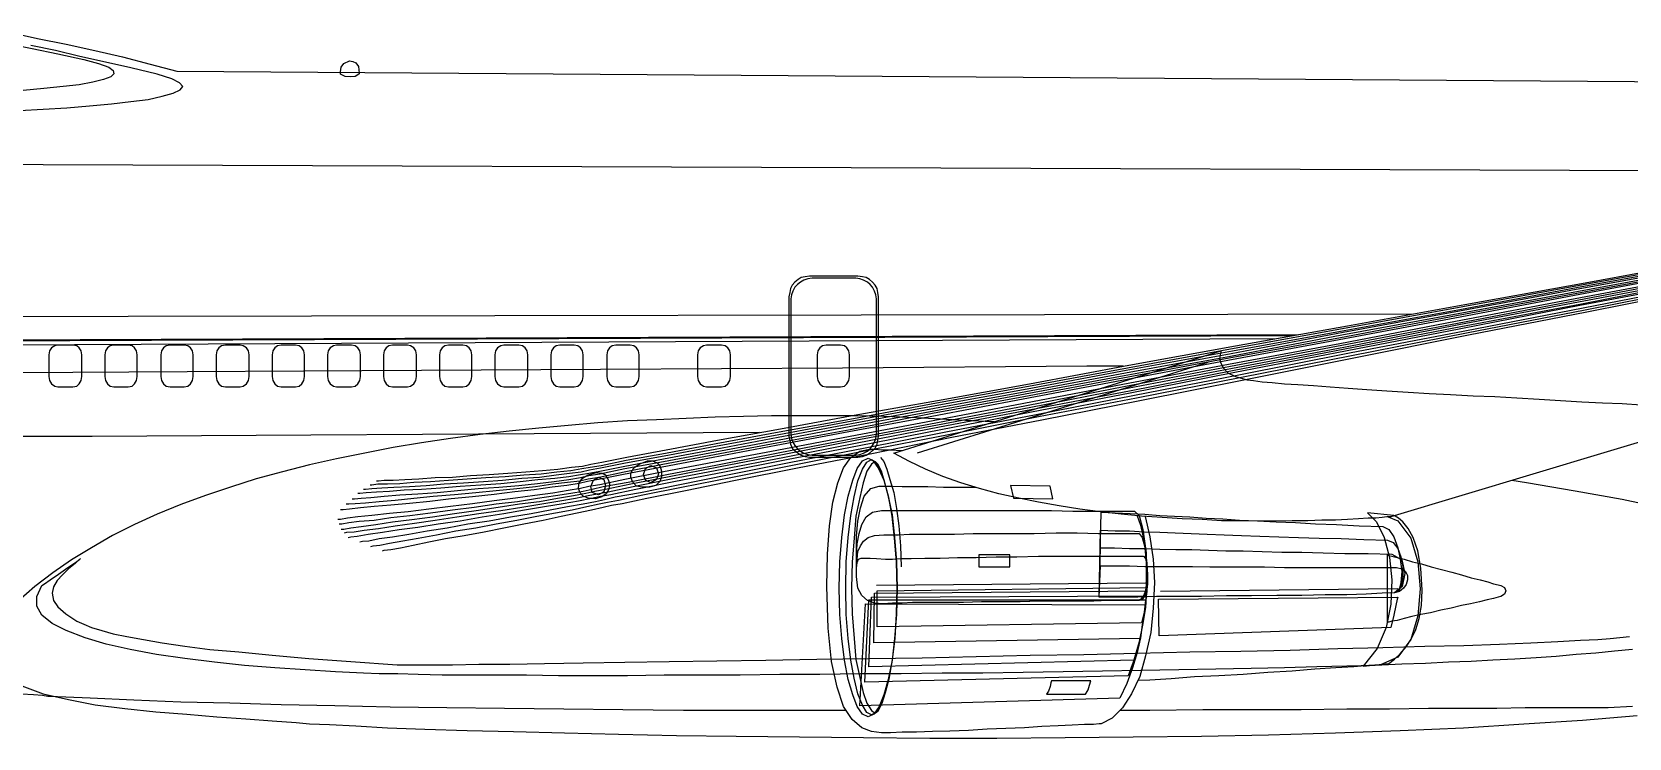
# Model space of a CAD drawing. Extents: x 526 to 2267, y -112 to 246.
# Drawn here: x 932.7 to 1058.8, y -112.2 to -56.4 of the extents above; entities that cross this region are included whole.
import ezdxf

# ---------------------------------------------------------------- set-up
doc = ezdxf.new("R2010")
doc.units = 0
doc.header["$MEASUREMENT"] = 0
doc.layers.get('0').update_dxf_attribs({"linetype": 'CONTINUOUS'})

msp = doc.modelspace()

# ---------------------------------------------------------------- linework, layer by layer
at = {"linetype": 'Continuous'}
for points in [[(930.75, -56.43), (933.09, -56.94), (935.37, -57.4), (937.61, -57.9), (939.8, -58.41), (941.98, -58.97), (944.11, -59.53), (1144.64, -60.94)], [(930.75, -56.43), (933.09, -56.94), (935.37, -57.4), (937.61, -57.9), (939.8, -58.41), (941.98, -58.97), (944.11, -59.53), (1144.64, -60.94)], [(930.75, -56.43), (933.09, -56.94), (935.37, -57.4), (937.61, -57.9), (939.8, -58.41), (941.98, -58.97), (944.11, -59.53), (1144.64, -60.94)], [(930.7, -57.35), (932.68, -57.75), (934.71, -58.16), (936.75, -58.61), (937.91, -58.92), (938.73, -59.22), (939.08, -59.48), (939.13, -59.73), (938.88, -59.99), (938.32, -60.19), (937.46, -60.39), (936.39, -60.6), (935.12, -60.75), (933.6, -60.9), (931.97, -61.05)], [(942.54, -59.78), (940.46, -59.27), (938.47, -58.82), (936.44, -58.36), (934.51, -57.9), (932.58, -57.5)], [(957.02, -59.73), (957.02, -59.58), (957.07, -59.22), (957.28, -58.92), (957.73, -58.72), (957.99, -58.77), (958.24, -58.87), (958.45, -59.17), (958.5, -59.68), (958.5, -59.73), (958.4, -59.83), (958.19, -59.94), (957.84, -59.99), (957.38, -59.94), (957.12, -59.83), (957.02, -59.78), (957.02, -59.73)], [(931.66, -62.63), (933.54, -62.53), (935.42, -62.43), (937.2, -62.27), (938.93, -62.12), (940.46, -61.92), (941.83, -61.76), (942.95, -61.51), (943.81, -61.26), (944.37, -61), (944.57, -60.75), (944.32, -60.44), (943.71, -60.14), (942.54, -59.78)], [(1110.8, -67.6), (827.13, -66.54)], [(1064.2, -75.44), (1054.49, -77.26), (1045.04, -79.04), (1035.9, -80.77), (1027.1, -82.4), (1018.72, -83.97), (1010.94, -85.45), (1003.73, -86.82), (997.17, -88.04), (991.43, -89.11), (986.45, -90.07), (982.43, -90.83), (979.38, -91.39), (977.4, -91.8), (976.54, -91.95), (975.88, -92.1), (974.91, -92.26), (973.74, -92.41), (972.32, -92.61), (970.8, -92.76), (969.17, -92.97), (967.44, -93.17), (965.76, -93.32), (964.09, -93.53), (962.46, -93.68), (960.99, -93.83), (959.67, -93.93), (958.6, -94.04), (957.73, -94.14), (957.23, -94.19), (957.02, -94.19)], [(957.48, -93.73), (957.68, -93.73), (958.19, -93.68), (959.01, -93.63), (960.07, -93.53), (961.34, -93.43), (962.82, -93.27), (964.34, -93.12), (966.02, -92.97), (967.7, -92.82), (969.32, -92.66), (970.95, -92.51), (972.42, -92.36), (973.79, -92.15), (974.96, -92), (975.93, -91.9), (976.59, -91.75), (977.45, -91.6), (979.43, -91.19), (982.48, -90.58), (986.55, -89.82), (991.48, -88.9), (997.27, -87.84), (1003.78, -86.56), (1010.99, -85.24), (1018.82, -83.77), (1027.21, -82.19), (1036, -80.57), (1045.15, -78.84), (1054.65, -77.06), (1064.35, -75.28)], [(957.94, -93.32), (958.14, -93.32), (958.65, -93.27), (959.41, -93.22), (960.48, -93.12), (961.7, -93.02), (963.12, -92.92), (964.65, -92.82), (966.27, -92.66), (967.9, -92.51), (969.52, -92.41), (971.1, -92.26), (972.57, -92.1), (973.9, -91.95), (975.06, -91.8), (975.98, -91.65), (976.64, -91.49), (977.5, -91.34), (979.49, -90.94), (982.53, -90.38), (986.6, -89.61), (991.53, -88.7), (997.32, -87.58), (1003.88, -86.36), (1011.1, -85.04), (1018.92, -83.57), (1027.31, -82.04), (1036.1, -80.36), (1045.3, -78.69), (1054.8, -76.91), (1064.51, -75.13)], [(958.4, -92.87), (958.55, -92.87), (959.06, -92.82), (959.87, -92.76), (960.89, -92.71), (962.05, -92.61), (963.43, -92.56), (964.95, -92.46), (966.48, -92.31), (968.1, -92.21), (969.68, -92.1), (971.2, -91.95), (972.62, -91.8), (973.95, -91.7), (975.06, -91.55), (975.98, -91.39), (976.64, -91.29), (977.5, -91.14), (979.49, -90.73), (982.53, -90.17), (986.6, -89.41), (991.58, -88.45), (997.37, -87.38), (1003.93, -86.16), (1011.15, -84.84), (1019.02, -83.36), (1027.36, -81.84), (1036.2, -80.16), (1045.4, -78.48), (1054.9, -76.71), (1064.61, -74.93)], [(958.85, -92.56), (959.01, -92.56), (959.51, -92.51), (960.28, -92.46), (961.24, -92.41), (962.46, -92.36), (963.78, -92.26), (965.21, -92.15), (966.73, -92.05), (968.31, -91.95), (969.83, -91.85), (971.35, -91.7), (972.73, -91.6), (974.05, -91.44), (975.12, -91.29), (976.03, -91.19), (976.69, -91.04), (977.55, -90.88), (979.54, -90.48), (982.59, -89.92), (986.65, -89.16), (991.63, -88.24), (997.43, -87.17), (1003.98, -85.95), (1011.25, -84.63), (1019.07, -83.16), (1027.46, -81.64), (1036.3, -80.01), (1045.55, -78.33), (1055.05, -76.55), (1064.76, -74.77)], [(959.36, -92.21), (959.51, -92.21), (959.97, -92.15), (960.73, -92.15), (961.7, -92.1), (962.82, -92), (964.14, -91.95), (965.56, -91.85), (967.03, -91.75), (968.51, -91.65), (970.03, -91.55), (971.51, -91.44), (972.88, -91.34), (974.1, -91.19), (975.22, -91.09), (976.08, -90.94), (976.74, -90.83), (977.61, -90.68), (979.59, -90.27), (982.69, -89.72), (986.7, -88.95), (991.68, -88.04), (997.53, -86.97), (1004.08, -85.75), (1011.35, -84.43), (1019.18, -82.96), (1027.61, -81.43), (1036.45, -79.81), (1045.65, -78.13), (1055.15, -76.4), (1064.91, -74.62)], [(959.87, -91.9), (960.02, -91.9), (960.48, -91.85), (961.19, -91.85), (962.11, -91.8), (963.22, -91.75), (964.49, -91.65), (965.87, -91.6), (967.29, -91.49), (968.76, -91.39), (970.24, -91.29), (971.66, -91.19), (972.98, -91.09), (974.2, -90.99), (975.27, -90.83), (976.13, -90.73), (976.79, -90.58), (977.66, -90.43), (979.64, -90.02), (982.74, -89.46), (986.8, -88.7), (991.78, -87.78), (997.58, -86.72), (1004.18, -85.55), (1011.45, -84.23), (1019.28, -82.75), (1027.71, -81.23), (1036.56, -79.65), (1045.81, -77.98), (1055.31, -76.25), (1065.06, -74.47)], [(1064.25, -75.69), (1054.54, -77.52), (1045.09, -79.3), (1035.95, -81.08), (1027.15, -82.7), (1018.82, -84.28), (1010.99, -85.8), (1003.83, -87.17), (997.27, -88.39), (991.48, -89.51), (986.55, -90.43), (982.53, -91.19), (979.49, -91.8), (977.5, -92.21), (976.64, -92.36), (975.98, -92.51), (975.01, -92.66), (973.79, -92.87), (972.37, -93.07), (970.85, -93.27), (969.17, -93.48), (967.44, -93.73), (965.71, -93.93), (963.99, -94.14), (962.36, -94.34), (960.89, -94.49), (959.51, -94.65), (958.4, -94.75), (957.58, -94.85), (957.02, -94.95), (956.82, -94.95)], [(956.92, -95.31), (957.12, -95.31), (957.68, -95.2), (958.5, -95.1), (959.67, -95), (960.99, -94.8), (962.51, -94.65), (964.14, -94.44), (965.87, -94.19), (967.59, -93.98), (969.32, -93.73), (971, -93.53), (972.57, -93.27), (974, -93.07), (975.22, -92.87), (976.18, -92.71), (976.89, -92.56), (977.76, -92.36), (979.74, -92), (982.79, -91.39), (986.8, -90.63), (991.73, -89.66), (997.48, -88.55), (1004.03, -87.33), (1011.2, -85.95), (1019.02, -84.43), (1027.31, -82.85), (1036.1, -81.18), (1045.25, -79.45), (1054.7, -77.62), (1064.35, -75.79)], [(957.07, -95.71), (957.28, -95.71), (957.84, -95.61), (958.65, -95.51), (959.82, -95.36), (961.14, -95.15), (962.66, -94.95), (964.29, -94.75), (966.02, -94.49), (967.75, -94.24), (969.47, -93.98), (971.15, -93.73), (972.73, -93.53), (974.15, -93.27), (975.42, -93.07), (976.39, -92.87), (977.1, -92.71), (977.96, -92.56), (979.94, -92.15), (982.99, -91.55), (987.01, -90.78), (991.94, -89.82), (997.68, -88.7), (1004.18, -87.48), (1011.4, -86.11), (1019.18, -84.58), (1027.46, -83.01), (1036.25, -81.33), (1045.35, -79.55), (1054.8, -77.77), (1064.45, -75.94)], [(957.33, -96.02), (957.53, -95.97), (958.09, -95.92), (958.9, -95.81), (960.02, -95.66), (961.34, -95.46), (962.87, -95.25), (964.49, -95), (966.22, -94.75), (967.95, -94.49), (969.68, -94.24), (971.35, -93.98), (972.93, -93.73), (974.35, -93.48), (975.57, -93.27), (976.59, -93.07), (977.3, -92.92), (978.16, -92.76), (980.15, -92.36), (983.14, -91.75), (987.16, -90.99), (992.09, -90.02), (997.83, -88.9), (1004.34, -87.63), (1011.55, -86.26), (1019.33, -84.79), (1027.61, -83.16), (1036.35, -81.48), (1045.5, -79.7), (1054.9, -77.93), (1064.51, -76.05)], [(957.63, -96.37), (957.84, -96.32), (958.34, -96.27), (959.21, -96.12), (960.33, -95.97), (961.65, -95.76), (963.12, -95.56), (964.75, -95.31), (966.48, -95.05), (968.2, -94.75), (969.93, -94.49), (971.56, -94.19), (973.13, -93.93), (974.61, -93.68), (975.83, -93.48), (976.84, -93.27), (977.55, -93.12), (978.37, -92.97), (980.35, -92.56), (983.35, -91.95), (987.36, -91.19), (992.24, -90.22), (997.98, -89.11), (1004.44, -87.84), (1011.6, -86.46), (1019.38, -84.94), (1027.66, -83.31), (1036.4, -81.64), (1045.5, -79.86), (1054.9, -78.03), (1064.56, -76.2)], [(958.55, -96.73), (958.75, -96.68), (959.26, -96.63), (960.07, -96.47), (961.14, -96.32), (962.41, -96.12), (963.88, -95.86), (965.46, -95.61), (967.09, -95.31), (968.76, -95.05), (970.44, -94.75), (972.07, -94.49), (973.59, -94.19), (974.96, -93.93), (976.18, -93.73), (977.15, -93.53), (977.86, -93.37), (978.72, -93.17), (980.71, -92.82), (983.7, -92.21), (987.72, -91.39), (992.6, -90.43), (998.34, -89.31), (1004.84, -88.04), (1011.96, -86.67), (1019.74, -85.14), (1027.97, -83.52), (1036.71, -81.79), (1045.81, -80.06), (1055.15, -78.23), (1064.76, -76.35)], [(959.41, -97.08), (959.61, -97.03), (960.12, -96.98), (960.89, -96.83), (961.95, -96.63), (963.17, -96.42), (964.6, -96.17), (966.12, -95.86), (967.7, -95.61), (969.32, -95.31), (970.95, -95), (972.52, -94.7), (974, -94.44), (975.32, -94.19), (976.49, -93.93), (977.45, -93.73), (978.11, -93.58), (978.98, -93.43), (980.91, -93.02), (983.96, -92.41), (987.97, -91.6), (992.85, -90.63), (998.54, -89.51), (1005.05, -88.24), (1012.16, -86.82), (1019.89, -85.35), (1028.17, -83.72), (1036.86, -81.99), (1045.96, -80.21), (1055.31, -78.38), (1064.91, -76.5)], [(960.33, -97.44), (960.48, -97.39), (960.99, -97.34), (961.75, -97.19), (962.77, -96.98), (963.99, -96.73), (965.31, -96.47), (966.78, -96.22), (968.36, -95.92), (969.93, -95.61), (971.51, -95.31), (973.03, -95), (974.45, -94.7), (975.72, -94.44), (976.84, -94.19), (977.76, -93.98), (978.42, -93.83), (979.28, -93.68), (981.21, -93.27), (984.26, -92.66), (988.23, -91.85), (993.11, -90.88), (998.85, -89.77), (1005.3, -88.45), (1012.42, -87.07), (1020.14, -85.55), (1028.37, -83.92), (1037.06, -82.19), (1046.11, -80.36), (1055.46, -78.54), (1065.01, -76.65)], [(999.51, -83.36), (999.51, -77.37), (999.46, -77.01), (999.41, -76.71), (999.25, -76.45), (999.05, -76.2), (998.8, -75.99), (998.54, -75.84), (998.24, -75.79), (997.88, -75.74), (994.07, -75.74), (993.72, -75.79), (993.41, -75.84), (993.16, -75.99), (992.9, -76.2), (992.7, -76.45), (992.55, -76.71), (992.5, -77.01), (992.44, -77.37), (992.44, -83.36)], [(999.36, -83.36), (999.36, -77.52), (999.31, -77.21), (999.2, -76.91), (999.05, -76.6), (998.85, -76.4), (998.64, -76.2), (998.34, -76.05), (998.03, -75.94), (997.73, -75.89), (994.27, -75.89), (993.92, -75.94), (993.61, -76.05), (993.36, -76.2), (993.11, -76.4), (992.9, -76.6), (992.75, -76.91), (992.65, -77.21), (992.6, -77.52), (992.6, -83.46)], [(809.95, -78.03), (809.49, -78.59), (809.19, -79.2), (809.09, -79.81), (809.29, -80.42), (809.9, -80.92), (810.92, -81.38), (812.49, -81.64), (814.68, -81.74), (1030.95, -80.65)], [(809.04, -78.89), (808.63, -79.4), (808.43, -79.86), (808.48, -80.26), (808.83, -80.57), (809.54, -80.87), (810.71, -81.08), (812.34, -81.18), (814.57, -81.23), (1032.66, -80.35)], [(1041.57, -78.74), (809.95, -79.15)], [(897, -80.97), (1032.21, -80.43)], [(935.88, -84.48), (936.19, -84.43), (936.39, -84.23), (936.54, -83.97), (936.59, -83.67), (936.59, -81.94), (936.54, -81.64), (936.39, -81.38), (936.19, -81.23), (935.88, -81.18), (934.71, -81.18), (934.46, -81.23), (934.2, -81.38), (934.05, -81.64), (934, -81.94), (934, -83.67), (934.05, -83.97), (934.2, -84.23), (934.46, -84.43), (934.71, -84.48), (935.88, -84.48)], [(940.25, -84.48), (940.56, -84.43), (940.76, -84.23), (940.91, -83.97), (940.96, -83.67), (940.96, -81.94), (940.91, -81.64), (940.76, -81.38), (940.56, -81.23), (940.25, -81.18), (939.13, -81.18), (938.83, -81.23), (938.63, -81.38), (938.47, -81.64), (938.42, -81.94), (938.42, -83.67), (938.47, -83.97), (938.63, -84.23), (938.83, -84.43), (939.13, -84.48), (940.25, -84.48)], [(944.67, -84.48), (944.98, -84.43), (945.18, -84.23), (945.33, -83.97), (945.39, -83.67), (945.39, -81.94), (945.33, -81.64), (945.18, -81.38), (944.98, -81.23), (944.67, -81.18), (943.56, -81.18), (943.25, -81.23), (943.05, -81.38), (942.9, -81.64), (942.84, -81.94), (942.84, -83.67), (942.9, -83.97), (943.05, -84.23), (943.25, -84.43), (943.56, -84.48), (944.67, -84.48)], [(949.1, -84.48), (949.35, -84.43), (949.6, -84.23), (949.76, -83.97), (949.81, -83.67), (949.81, -81.94), (949.76, -81.64), (949.6, -81.38), (949.35, -81.23), (949.1, -81.18), (947.93, -81.18), (947.62, -81.23), (947.42, -81.38), (947.27, -81.64), (947.21, -81.94), (947.21, -83.67), (947.27, -83.97), (947.42, -84.23), (947.62, -84.43), (947.93, -84.48), (949.1, -84.48)], [(953.47, -84.48), (953.77, -84.43), (953.97, -84.23), (954.13, -83.97), (954.18, -83.67), (954.18, -81.94), (954.13, -81.64), (953.97, -81.38), (953.77, -81.23), (953.47, -81.18), (952.35, -81.18), (952.04, -81.23), (951.84, -81.38), (951.69, -81.64), (951.64, -81.94), (951.64, -83.67), (951.69, -83.97), (951.84, -84.23), (952.04, -84.43), (952.35, -84.48), (953.47, -84.48)], [(957.89, -84.48), (958.19, -84.43), (958.4, -84.23), (958.55, -83.97), (958.6, -83.67), (958.6, -81.94), (958.55, -81.64), (958.4, -81.38), (958.19, -81.23), (957.89, -81.18), (956.72, -81.18), (956.46, -81.23), (956.21, -81.38), (956.06, -81.64), (956.01, -81.94), (956.01, -83.67), (956.06, -83.97), (956.21, -84.23), (956.46, -84.43), (956.72, -84.48), (957.89, -84.48)], [(962.31, -84.48), (962.56, -84.43), (962.82, -84.23), (962.97, -83.97), (963.02, -83.67), (963.02, -81.94), (962.97, -81.64), (962.82, -81.38), (962.56, -81.23), (962.31, -81.18), (961.14, -81.18), (960.83, -81.23), (960.63, -81.38), (960.48, -81.64), (960.43, -81.94), (960.43, -83.67), (960.48, -83.97), (960.63, -84.23), (960.83, -84.43), (961.14, -84.48), (962.31, -84.48)], [(966.68, -84.48), (966.98, -84.43), (967.19, -84.23), (967.34, -83.97), (967.39, -83.67), (967.39, -81.94), (967.34, -81.64), (967.19, -81.38), (966.98, -81.23), (966.68, -81.18), (965.56, -81.18), (965.26, -81.23), (965.05, -81.38), (964.9, -81.64), (964.85, -81.94), (964.85, -83.67), (964.9, -83.97), (965.05, -84.23), (965.26, -84.43), (965.56, -84.48), (966.68, -84.48)], [(971.1, -84.48), (971.41, -84.43), (971.61, -84.23), (971.76, -83.97), (971.81, -83.67), (971.81, -81.94), (971.76, -81.64), (971.61, -81.38), (971.41, -81.23), (971.1, -81.18), (969.93, -81.18), (969.68, -81.23), (969.42, -81.38), (969.27, -81.64), (969.22, -81.94), (969.22, -83.67), (969.27, -83.97), (969.42, -84.23), (969.68, -84.43), (969.93, -84.48), (971.1, -84.48)], [(975.47, -84.48), (975.78, -84.43), (975.98, -84.23), (976.13, -83.97), (976.18, -83.67), (976.18, -81.94), (976.13, -81.64), (975.98, -81.38), (975.78, -81.23), (975.47, -81.18), (974.35, -81.18), (974.05, -81.23), (973.84, -81.38), (973.69, -81.64), (973.64, -81.94), (973.64, -83.67), (973.69, -83.97), (973.84, -84.23), (974.05, -84.43), (974.35, -84.48), (975.47, -84.48)], [(979.89, -84.48), (980.2, -84.43), (980.4, -84.23), (980.55, -83.97), (980.6, -83.67), (980.6, -81.94), (980.55, -81.64), (980.4, -81.38), (980.2, -81.23), (979.89, -81.18), (978.77, -81.18), (978.47, -81.23), (978.27, -81.38), (978.11, -81.64), (978.06, -81.94), (978.06, -83.67), (978.11, -83.97), (978.27, -84.23), (978.47, -84.43), (978.77, -84.48), (979.89, -84.48)], [(987.11, -84.48), (987.41, -84.43), (987.62, -84.23), (987.77, -83.97), (987.82, -83.67), (987.82, -81.94), (987.77, -81.64), (987.62, -81.38), (987.41, -81.23), (987.11, -81.18), (985.94, -81.18), (985.69, -81.23), (985.43, -81.38), (985.28, -81.64), (985.23, -81.94), (985.23, -83.67), (985.28, -83.97), (985.43, -84.23), (985.69, -84.43), (985.94, -84.48), (987.11, -84.48)], [(996.51, -84.48), (996.82, -84.43), (997.02, -84.23), (997.17, -83.97), (997.22, -83.67), (997.22, -81.94), (997.17, -81.64), (997.02, -81.38), (996.82, -81.23), (996.51, -81.18), (995.39, -81.18), (995.09, -81.23), (994.88, -81.38), (994.73, -81.64), (994.68, -81.94), (994.68, -83.67), (994.73, -83.97), (994.88, -84.23), (995.09, -84.43), (995.39, -84.48), (996.51, -84.48)], [(1000.73, -89.72), (1026.54, -81.64), (1026.54, -81.74), (1026.49, -81.94), (1026.44, -82.25), (1026.54, -82.6), (1026.75, -83.01), (1027.1, -83.36), (1027.71, -83.67), (1028.63, -83.92), (1029.14, -83.97), (1029.8, -84.07), (1030.61, -84.13), (1031.58, -84.23), (1032.64, -84.28), (1033.86, -84.38), (1035.18, -84.48), (1036.61, -84.58), (1038.08, -84.68), (1039.66, -84.79), (1041.33, -84.89), (1043.01, -84.99), (1044.69, -85.09), (1046.47, -85.19), (1048.19, -85.24), (1049.92, -85.35), (1051.7, -85.45), (1053.38, -85.55), (1055.05, -85.65), (1056.68, -85.75), (1058.25, -85.8), (1059.73, -85.9)], [(1018.83, -82.84), (1015.97, -82.85), (996.66, -83.01), (977.55, -83.11), (958.7, -83.21), (940.3, -83.31), (922.57, -83.41)], [(1025.53, -82.55), (1002.56, -89.72)], [(992.44, -83.36), (992.44, -88.39), (992.5, -88.7), (992.55, -89), (992.7, -89.31), (992.9, -89.51), (993.16, -89.72), (993.41, -89.87), (993.72, -89.97), (994.07, -90.02), (997.88, -90.02), (998.24, -89.97), (998.54, -89.87), (998.8, -89.72), (999.05, -89.51), (999.25, -89.31), (999.41, -89), (999.46, -88.7), (999.51, -88.39), (999.51, -83.36)], [(992.6, -83.46), (992.6, -88.19), (992.65, -88.55), (992.75, -88.85), (992.9, -89.11), (993.11, -89.36), (993.36, -89.56), (993.61, -89.72), (993.92, -89.82), (994.27, -89.87), (997.73, -89.87), (998.03, -89.82), (998.34, -89.72), (998.64, -89.56), (998.85, -89.36), (999.05, -89.11), (999.2, -88.85), (999.31, -88.55), (999.36, -88.19), (999.36, -83.36)], [(997.63, -86.77), (995.49, -86.77), (993.31, -86.77), (991.07, -86.77), (988.84, -86.82), (986.6, -86.87), (984.31, -86.97), (981.98, -87.07), (979.69, -87.17), (977.35, -87.33), (975.01, -87.53), (972.68, -87.73), (970.34, -87.99), (968.05, -88.24), (965.71, -88.55), (963.43, -88.9), (961.19, -89.26), (958.95, -89.72), (956.72, -90.17), (954.58, -90.63), (952.45, -91.19), (950.37, -91.75), (948.33, -92.41), (946.35, -93.07), (944.42, -93.78), (942.54, -94.54), (940.76, -95.36), (939.03, -96.22), (937.36, -97.19), (935.78, -98.15), (934.31, -99.17), (932.88, -100.24), (931.56, -101.4)], [(1008.64, -87.24), (1008.45, -87.23), (1005.35, -87.07), (1002.51, -86.92), (999.92, -86.82), (997.63, -86.77)], [(1068.01, -86.31), (1039.96, -94.75), (1039.86, -94.75), (1039.66, -94.75), (1039.3, -94.8), (1038.79, -94.85), (1038.18, -94.85), (1037.42, -94.9), (1036.56, -94.95), (1035.59, -95), (1034.52, -95), (1033.41, -95.05), (1032.19, -95.05), (1030.86, -95.1), (1029.49, -95.1), (1028.07, -95.05), (1026.6, -95.05), (1025.07, -94.95), (1023.5, -94.9), (1021.92, -94.8), (1020.29, -94.7), (1018.67, -94.54), (1017.04, -94.34), (1015.42, -94.14), (1013.79, -93.88), (1012.16, -93.58), (1010.59, -93.27), (1009.01, -92.92), (1007.49, -92.51), (1006.01, -92.05), (1004.59, -91.55), (1003.22, -90.99), (1001.95, -90.38), (1000.73, -89.72)], [(990.12, -88.09), (972.32, -88.19), (954.69, -88.29), (937.41, -88.39), (920.74, -88.39)], [(1020.56, -94.71), (1020.95, -96.32), (1021.21, -98.1), (1021.31, -99.93), (1021.21, -101.96), (1021.01, -103.89), (1020.6, -105.72), (1020.14, -107.35), (1019.48, -108.72), (1018.77, -109.84), (1017.96, -110.65), (1017.09, -111.11), (1016.94, -111.11), (1016.48, -111.16), (1015.77, -111.16), (1014.81, -111.21), (1013.69, -111.26), (1012.42, -111.31), (1011.04, -111.42), (1009.57, -111.47), (1008.1, -111.52), (1006.62, -111.62), (1005.15, -111.67), (1003.78, -111.72), (1002.51, -111.77), (1001.39, -111.77), (1000.47, -111.82), (999.76, -111.82), (998.95, -111.72), (998.19, -111.42), (997.43, -110.76), (996.76, -109.74), (996.26, -108.21), (995.8, -106.18), (995.54, -103.54), (995.44, -100.24), (995.49, -97.69), (995.65, -95.46), (995.9, -93.58), (996.31, -92.05), (996.76, -90.88), (997.32, -90.07), (998.03, -89.56), (998.8, -89.41)], [(998.8, -89.41), (998.9, -89.41), (999.25, -89.41), (999.76, -89.46), (1000.47, -89.46), (1001.34, -89.51), (1001.37, -89.51)], [(981.26, -90.33), (981.67, -90.33), (982.03, -90.48), (982.28, -90.78), (982.38, -91.14), (982.38, -91.55), (982.23, -91.95), (981.92, -92.26), (981.42, -92.41), (980.86, -92.41), (980.4, -92.31), (980.1, -92), (979.94, -91.65), (979.94, -91.29), (980.2, -90.88), (980.6, -90.58), (981.26, -90.33)], [(981.52, -90.68), (981.98, -90.88), (982.13, -91.34), (981.98, -91.8), (981.52, -92.05), (981.11, -91.85), (980.96, -91.39), (981.11, -90.94), (981.52, -90.68)], [(996.41, -100.39), (996.46, -98.3), (996.61, -96.37), (996.82, -94.59), (997.12, -93.12), (997.48, -91.85), (997.83, -90.94), (998.24, -90.33), (998.7, -90.12), (999.1, -90.33), (999.51, -90.94), (999.92, -91.85), (1000.27, -93.12), (1000.58, -94.59), (1000.78, -96.37), (1000.93, -98.3), (1000.98, -100.39), (1000.93, -102.47), (1000.78, -104.35), (1000.58, -106.08), (1000.27, -107.6), (999.92, -108.82), (999.56, -109.74), (999.15, -110.35), (998.7, -110.55), (998.24, -110.35), (997.83, -109.74), (997.48, -108.82), (997.12, -107.6), (996.82, -106.08), (996.61, -104.35), (996.46, -102.47), (996.41, -100.39)], [(996.92, -100.39), (996.97, -98.3), (997.12, -96.37), (997.32, -94.65), (997.58, -93.17), (997.88, -91.9), (998.24, -90.99), (998.59, -90.43), (998.95, -90.22), (999.31, -90.43), (999.61, -90.99), (999.97, -91.9), (1000.27, -93.17), (1000.58, -94.65), (1000.78, -96.37), (1000.93, -98.3), (1000.98, -100.39), (1000.93, -102.47), (1000.78, -104.35), (1000.58, -106.08), (1000.32, -107.5), (1000.02, -108.72), (999.66, -109.64), (999.31, -110.2), (998.95, -110.4), (998.59, -110.2), (998.24, -109.64), (997.88, -108.72), (997.58, -107.5), (997.32, -106.08), (997.12, -104.35), (996.97, -102.47), (996.92, -100.39)], [(999.25, -110.25), (999.51, -110.04), (999.81, -109.48), (1000.07, -108.62), (1000.37, -107.45), (1000.63, -106.03), (1000.83, -104.35), (1000.93, -102.42), (1000.98, -100.39), (1000.93, -98.3), (1000.78, -96.42), (1000.58, -94.7), (1000.32, -93.22), (1000.02, -92.05), (999.76, -91.14), (999.46, -90.58), (999.25, -90.38), (998.95, -90.58), (998.59, -91.14), (998.29, -92.05), (998.03, -93.22), (997.73, -94.7), (997.58, -96.42), (997.43, -98.3), (997.37, -100.39), (997.43, -102.42), (997.58, -104.35), (997.73, -106.03), (998.03, -107.45), (998.29, -108.62), (998.59, -109.48), (998.95, -110.04), (999.25, -110.25)], [(999.66, -90.07), (999.92, -90.38), (1000.17, -90.99), (1000.42, -91.8), (1000.73, -92.82), (1000.93, -94.09), (1001.13, -95.46), (1001.24, -97.03), (1001.29, -98.71)], [(977.25, -91.24), (977.66, -91.29), (977.96, -91.44), (978.16, -91.8), (978.27, -92.15), (978.22, -92.56), (978.01, -92.92), (977.66, -93.17), (977.15, -93.32), (976.59, -93.27), (976.18, -93.12), (975.93, -92.82), (975.83, -92.46), (975.88, -92.05), (976.13, -91.7), (976.59, -91.44), (977.25, -91.24)], [(977.4, -91.6), (977.81, -91.8), (977.96, -92.26), (977.81, -92.76), (977.4, -93.02), (976.89, -92.82), (976.79, -92.36), (977, -91.85), (977.4, -91.6)], [(1061.81, -94.14), (1058.25, -93.37), (1054.54, -92.71), (1050.68, -92.05), (1049.52, -91.87)], [(1019.94, -94.66), (1020.19, -95.41), (1020.5, -96.73), (1020.65, -98.3), (1020.65, -100.18), (1020.6, -100.59), (1020.45, -101), (1020.24, -101.25), (1019.99, -101.35), (1019.84, -101.35), (1019.33, -101.35), (1018.62, -101.35), (1017.6, -101.35), (1016.48, -101.4), (1015.16, -101.4), (1013.69, -101.4), (1012.21, -101.4), (1010.64, -101.46), (1009.11, -101.46), (1007.64, -101.46), (1006.22, -101.51), (1004.95, -101.51), (1003.83, -101.51), (1002.86, -101.51), (1002.2, -101.51), (1001.39, -101.56), (1000.63, -101.56), (999.86, -101.61), (999.2, -101.56), (998.64, -101.35), (998.19, -100.95), (997.88, -100.39), (997.78, -99.47), (997.78, -98.56), (997.78, -97.49), (997.78, -96.27), (997.88, -95.1), (998.09, -94.04), (998.39, -93.12), (998.9, -92.51), (999.56, -92.31), (999.66, -92.31), (1000.07, -92.31), (1000.63, -92.31), (1001.39, -92.36), (1002.35, -92.36), (1003.42, -92.36), (1004.64, -92.41), (1006.01, -92.41), (1007.17, -92.41)], [(1013.08, -92.31), (1009.93, -92.26), (1010.18, -93.27), (1013.28, -93.32), (1013.08, -92.31)], [(1019.74, -94.29), (1020.09, -94.65), (1020.4, -95.76), (1020.65, -97.59), (1020.65, -100.13), (1020.6, -100.54), (1020.5, -100.95), (1020.29, -101.25), (1019.99, -101.35), (1019.84, -101.35), (1019.33, -101.35), (1018.62, -101.35), (1017.6, -101.35), (1016.48, -101.4), (1015.16, -101.4), (1013.69, -101.4), (1012.21, -101.4), (1010.64, -101.46), (1009.11, -101.46), (1007.64, -101.46), (1006.22, -101.51), (1004.95, -101.51), (1003.83, -101.51), (1002.86, -101.51), (1002.2, -101.51), (1001.39, -101.56), (1000.63, -101.56), (999.86, -101.61), (999.2, -101.56), (998.64, -101.35), (998.19, -100.95), (997.88, -100.39), (997.78, -99.47), (997.78, -98.66), (997.78, -97.8), (997.83, -96.88), (997.98, -96.07), (998.19, -95.36), (998.54, -94.75), (999.05, -94.39), (999.76, -94.24), (999.92, -94.24), (1000.27, -94.24), (1000.93, -94.24), (1001.74, -94.24), (1002.76, -94.24), (1003.93, -94.24), (1005.25, -94.24), (1006.73, -94.24), (1008.25, -94.24), (1009.83, -94.24), (1011.5, -94.24), (1013.18, -94.24), (1014.86, -94.29), (1016.53, -94.29), (1018.16, -94.29), (1019.74, -94.29)], [(1039.35, -95.51), (1039.81, -95.76), (1040.22, -96.32), (1040.52, -97.19), (1040.72, -98.1), (1040.83, -99.07), (1040.77, -99.93), (1040.62, -100.49), (1040.27, -100.74), (1039.3, -100.79), (1038.03, -100.85), (1036.51, -100.9), (1034.78, -100.9), (1032.95, -100.95), (1030.97, -100.95), (1028.98, -101), (1027, -101), (1025.02, -101.05), (1023.19, -101.05), (1021.46, -101.05), (1019.99, -101.1), (1018.72, -101.1), (1017.75, -101.1), (1017.14, -101.1), (1016.94, -101.1), (1017.09, -94.39), (1018.21, -94.44), (1019.38, -94.49), (1020.55, -94.54), (1021.72, -94.65), (1022.89, -94.7), (1024.11, -94.75), (1025.38, -94.85), (1026.7, -94.9), (1028.02, -95), (1029.44, -95.05), (1030.92, -95.15), (1032.44, -95.2), (1034.02, -95.31), (1035.69, -95.36), (1037.47, -95.46), (1039.35, -95.51)], [(1038.13, -94.44), (1038.84, -95.15), (1039.45, -96.37), (1039.86, -97.95), (1040.06, -99.73), (1039.96, -101.66), (1039.61, -103.49), (1038.89, -105.16), (1037.78, -106.54), (1039.81, -106.33), (1040.27, -105.98), (1040.72, -105.57), (1041.18, -105.01), (1041.59, -104.4), (1041.94, -103.64), (1042.2, -102.78), (1042.4, -101.76), (1042.45, -100.54), (1042.35, -98.81), (1042.1, -97.44), (1041.74, -96.37), (1041.33, -95.66), (1040.93, -95.15), (1040.57, -94.85), (1040.32, -94.7), (1040.22, -94.65), (1038.13, -94.44)], [(1039.71, -96.58), (1040.16, -96.78), (1040.52, -97.24), (1040.77, -97.9), (1040.93, -98.66), (1040.93, -99.42), (1040.83, -100.08), (1040.62, -100.54), (1040.27, -100.74), (1039.3, -100.79), (1038.03, -100.85), (1036.51, -100.9), (1034.78, -100.9), (1032.95, -100.95), (1030.97, -100.95), (1028.98, -101), (1027, -101), (1025.02, -101.05), (1023.19, -101.05), (1021.46, -101.05), (1019.99, -101.1), (1018.72, -101.1), (1017.75, -101.1), (1017.14, -101.1), (1016.94, -101.1), (1017.04, -95.81), (1018.21, -95.86), (1019.33, -95.86), (1020.5, -95.92), (1021.72, -95.97), (1022.94, -96.02), (1024.21, -96.07), (1025.48, -96.12), (1026.8, -96.17), (1028.17, -96.22), (1029.64, -96.27), (1031.12, -96.32), (1032.69, -96.37), (1034.32, -96.42), (1036.05, -96.47), (1037.83, -96.53), (1039.71, -96.58)], [(1039.77, -94.75), (1040.52, -95.05), (1041.54, -96.42), (1042.1, -98.3), (1042.3, -100.44), (1042.1, -102.57), (1041.54, -104.45), (1040.52, -105.83), (1039.15, -106.44), (1038.23, -106.49), (1037.06, -106.59), (1035.64, -106.69), (1033.96, -106.79), (1032.19, -106.94), (1030.25, -107.05), (1028.32, -107.2), (1026.39, -107.3), (1024.46, -107.4), (1022.63, -107.55), (1020.95, -107.66), (1019.98, -107.69)], [(1020.09, -96.07), (1020.34, -96.37), (1020.55, -97.14), (1020.7, -98.41), (1020.7, -100.08), (1020.65, -100.54), (1020.55, -100.95), (1020.34, -101.25), (1020.04, -101.35), (1019.89, -101.35), (1019.38, -101.35), (1018.67, -101.35), (1017.65, -101.35), (1016.48, -101.4), (1015.16, -101.4), (1013.74, -101.4), (1012.21, -101.4), (1010.69, -101.46), (1009.16, -101.46), (1007.64, -101.46), (1006.22, -101.51), (1004.95, -101.51), (1003.83, -101.51), (1002.91, -101.51), (1002.2, -101.51), (1001.39, -101.56), (1000.63, -101.56), (999.86, -101.61), (999.2, -101.56), (998.64, -101.35), (998.19, -100.95), (997.88, -100.39), (997.78, -99.47), (997.78, -98.71), (997.83, -98.1), (997.88, -97.49), (998.09, -97.03), (998.34, -96.68), (998.7, -96.37), (999.2, -96.22), (999.92, -96.17), (1000.07, -96.17), (1000.47, -96.17), (1001.08, -96.17), (1001.95, -96.12), (1002.96, -96.12), (1004.18, -96.12), (1005.51, -96.12), (1006.98, -96.07), (1008.5, -96.07), (1010.18, -96.07), (1011.81, -96.07), (1013.53, -96.02), (1015.21, -96.02), (1016.89, -96.07), (1018.52, -96.07), (1020.09, -96.07)], [(1059.07, -105.22), (1057.64, -105.37), (1056.17, -105.52), (1054.6, -105.62), (1053.02, -105.77), (1051.44, -105.88), (1049.77, -105.98), (1048.04, -106.08), (1046.31, -106.18), (1044.54, -106.23), (1042.71, -106.33), (1040.83, -106.38), (1038.74, -106.49), (1036.51, -106.54), (1034.12, -106.59), (1031.58, -106.69), (1028.93, -106.74), (1026.14, -106.79), (1023.24, -106.84), (1020.24, -106.89), (1017.19, -106.94), (1014.09, -106.99), (1010.94, -107.05), (1007.74, -107.1), (1004.54, -107.1), (1001.29, -107.15), (998.09, -107.15), (994.88, -107.2), (991.73, -107.2), (988.58, -107.25), (985.53, -107.25), (982.59, -107.25), (979.69, -107.3), (976.89, -107.3), (974.25, -107.3), (971.71, -107.25), (969.32, -107.25), (967.14, -107.25), (965.05, -107.25), (963.17, -107.2), (961.55, -107.15), (960.07, -107.15), (958.85, -107.1), (956.62, -106.99), (954.23, -106.84), (951.84, -106.69), (949.45, -106.49), (947.06, -106.23), (944.72, -105.93), (942.49, -105.62), (940.4, -105.22), (938.52, -104.81), (936.85, -104.3), (935.37, -103.74), (934.26, -103.18), (933.44, -102.52), (933.04, -101.81), (933.04, -101.05), (933.44, -100.18), (933.65, -100.03), (934.1, -99.73), (934.76, -99.27), (935.48, -98.76), (936.09, -98.35), (936.44, -98.1), (936.49, -98.05), (936.09, -98.41)], [(1000.07, -98.1), (1000.22, -98.1), (1000.63, -98.1), (1001.24, -98.05), (1002.1, -98.05), (1003.17, -98), (1004.39, -98), (1005.76, -97.95), (1007.23, -97.95), (1008.81, -97.9), (1010.43, -97.9), (1012.16, -97.85), (1013.84, -97.85), (1015.57, -97.85), (1017.24, -97.85), (1018.87, -97.85), (1020.45, -97.85), (1020.6, -98.05), (1020.7, -98.56), (1020.75, -99.27), (1020.75, -100.03), (1020.7, -100.49), (1020.6, -100.9), (1020.4, -101.2), (1020.09, -101.35), (1019.94, -101.35), (1019.43, -101.35), (1018.67, -101.35), (1017.7, -101.35), (1016.53, -101.4), (1015.21, -101.4), (1013.79, -101.4), (1012.26, -101.4), (1010.69, -101.46), (1009.16, -101.46), (1007.64, -101.46), (1006.22, -101.51), (1004.95, -101.51), (1003.83, -101.51), (1002.91, -101.51), (1002.2, -101.51), (1001.39, -101.56), (1000.63, -101.56), (999.86, -101.61), (999.2, -101.56), (998.64, -101.35), (998.19, -100.95), (997.88, -100.39), (997.78, -99.47), (997.78, -98.81), (997.83, -98.35), (997.93, -98.1), (998.14, -98), (998.44, -98), (998.85, -98), (999.36, -98.05), (1000.07, -98.1)], [(1009.88, -97.75), (1007.44, -97.75), (1007.44, -98.71), (1009.88, -98.71), (1009.88, -97.75)], [(1040.06, -97.69), (1040.83, -98.15), (1041.08, -99.22), (1040.88, -100.24), (1040.27, -100.74), (1039.3, -100.79), (1038.03, -100.85), (1036.51, -100.9), (1034.78, -100.9), (1032.95, -100.95), (1030.97, -100.95), (1028.98, -101), (1027, -101), (1025.02, -101.05), (1023.19, -101.05), (1021.46, -101.05), (1019.99, -101.1), (1018.72, -101.1), (1017.75, -101.1), (1017.14, -101.1), (1016.94, -101.1), (1017.04, -97.19), (1018.16, -97.19), (1019.33, -97.24), (1020.55, -97.24), (1021.72, -97.29), (1022.99, -97.34), (1024.26, -97.34), (1025.58, -97.39), (1026.95, -97.44), (1028.32, -97.44), (1029.8, -97.49), (1031.37, -97.54), (1032.95, -97.54), (1034.63, -97.59), (1036.35, -97.64), (1038.18, -97.64), (1040.06, -97.69)], [(1039.71, -97.75), (1039.81, -97.8), (1040.06, -97.85), (1040.47, -97.95), (1041.03, -98.1), (1041.69, -98.3), (1042.4, -98.46), (1043.16, -98.71), (1043.98, -98.91), (1044.79, -99.12), (1045.55, -99.32), (1046.31, -99.57), (1047.03, -99.73), (1047.64, -99.88), (1048.09, -100.03), (1048.45, -100.13), (1048.65, -100.18), (1048.96, -100.34), (1049.06, -100.59), (1048.96, -100.85), (1048.65, -101.05), (1048.45, -101.1), (1048.09, -101.2), (1047.58, -101.3), (1046.97, -101.46), (1046.26, -101.61), (1045.55, -101.76), (1044.74, -101.96), (1043.93, -102.12), (1043.11, -102.32), (1042.35, -102.47), (1041.64, -102.62), (1041.03, -102.78), (1040.47, -102.93), (1040.06, -102.98), (1039.81, -103.08), (1039.71, -103.08), (1039.71, -97.75)], [(936.09, -98.41), (935.53, -98.86), (935.07, -99.32), (934.66, -99.78), (934.36, -100.29), (934.26, -100.79), (934.36, -101.35), (934.71, -101.86), (935.32, -102.42), (935.73, -102.67), (936.19, -102.98), (936.75, -103.23), (937.36, -103.49), (938.17, -103.74), (939.08, -104), (940.15, -104.2), (941.47, -104.45), (942.95, -104.71), (944.72, -104.96), (946.71, -105.22), (948.99, -105.42), (951.64, -105.67), (954.53, -105.93), (957.84, -106.18), (961.5, -106.44), (961.9, -106.44), (962.82, -106.44), (964.14, -106.44), (965.87, -106.44), (967.95, -106.38), (970.39, -106.38), (973.13, -106.33), (976.18, -106.28), (979.49, -106.23), (982.99, -106.18), (986.75, -106.13), (990.62, -106.08), (994.63, -105.98), (998.75, -105.93), (1002.96, -105.88), (1007.23, -105.77), (1011.5, -105.67), (1015.72, -105.62), (1019.94, -105.52), (1024.11, -105.42), (1028.12, -105.37), (1032.03, -105.27), (1035.79, -105.16), (1039.35, -105.06), (1042.65, -104.96), (1045.75, -104.91), (1048.55, -104.81), (1051.04, -104.71), (1053.17, -104.61), (1054.95, -104.5), (1056.32, -104.45), (1057.29, -104.35), (1058.81, -104.2)], [(1017.04, -98.61), (1018.16, -98.61), (1019.33, -98.61), (1020.55, -98.66), (1021.77, -98.66), (1022.99, -98.66), (1024.31, -98.66), (1025.68, -98.71), (1027.05, -98.71), (1028.48, -98.71), (1030, -98.71), (1031.58, -98.76), (1033.2, -98.76), (1034.88, -98.76), (1036.66, -98.76), (1038.49, -98.76), (1040.42, -98.76), (1040.88, -98.86), (1041.13, -99.07), (1041.28, -99.37), (1041.28, -99.73), (1041.18, -100.08), (1040.98, -100.39), (1040.67, -100.64), (1040.27, -100.74), (1039.3, -100.79), (1038.03, -100.85), (1036.51, -100.9), (1034.78, -100.9), (1032.95, -100.95), (1030.97, -100.95), (1028.98, -101), (1027, -101), (1025.02, -101.05), (1023.19, -101.05), (1021.46, -101.05), (1019.99, -101.1), (1018.72, -101.1), (1017.75, -101.1), (1017.14, -101.1), (1016.94, -101.1), (1017.04, -98.61)], [(999.15, -104.71), (999.2, -100.79), (1020.7, -100.59), (1020.65, -101), (1020.6, -101.91), (1020.4, -103.18), (1020.14, -104.35), (999.15, -104.71)], [(1020.6, -99.98), (999.36, -100.18)], [(999.41, -103.44), (999.41, -100.59), (1020.7, -100.34), (1020.7, -100.64), (1020.6, -101.35), (1020.5, -102.27), (1020.29, -103.13), (999.41, -103.44)], [(1040.52, -100.44), (1021.77, -100.64)], [(1020.55, -101.71), (1020.55, -101.91), (1020.5, -102.47), (1020.34, -103.28), (1020.19, -104.3), (1019.94, -105.47), (1019.58, -106.69), (1019.13, -107.91), (1018.57, -109.08), (998.03, -109.69), (998.49, -101.61), (1020.55, -101.71)], [(1019.23, -107.3), (998.44, -107.81), (998.75, -101.3), (1020.6, -101.3), (1020.55, -101.91), (1020.34, -103.44), (1019.94, -105.37), (1019.23, -107.3)], [(1019.68, -106.08), (998.75, -106.59), (998.95, -101.1), (1020.65, -101), (1020.6, -101.51), (1020.45, -102.83), (1020.14, -104.45), (1019.68, -106.08)], [(1021.67, -104.15), (1021.62, -101.25), (1040.52, -101.1), (1040.47, -101.25), (1040.37, -101.76), (1040.22, -102.52), (1039.96, -103.49), (1021.67, -104.15)], [(931.87, -108.11), (933.54, -108.72), (935.53, -109.18), (937.66, -109.59), (940, -109.89), (942.44, -110.15), (944.88, -110.35), (947.27, -110.55), (949.55, -110.7), (951.64, -110.86), (953.52, -111.01), (954.58, -111.11), (956.16, -111.16), (958.24, -111.26), (960.73, -111.42), (963.68, -111.52), (967.03, -111.62), (970.69, -111.72), (974.71, -111.82), (978.98, -111.92), (983.55, -112.03), (988.28, -112.08), (993.26, -112.13), (998.34, -112.18), (1003.57, -112.23), (1008.86, -112.23), (1014.25, -112.18), (1019.63, -112.13), (1025.02, -112.08), (1030.31, -111.97), (1035.59, -111.82), (1040.72, -111.62), (1045.7, -111.42), (1050.48, -111.11), (1055.1, -110.81), (1059.42, -110.45)], [(1013.18, -107.71), (1013.13, -107.86), (1013.08, -108.16), (1012.93, -108.52), (1012.77, -108.77), (1015.87, -108.77), (1015.92, -108.67), (1016.08, -108.42), (1016.18, -108.06), (1016.28, -107.71), (1013.18, -107.71)], [(996.96, -110.04), (993.61, -110.04), (988.89, -110.04), (984.11, -110.04), (979.33, -109.99), (974.66, -109.94), (969.98, -109.89), (965.41, -109.84), (960.94, -109.79), (956.57, -109.69), (952.35, -109.59), (948.28, -109.48), (944.42, -109.38), (940.71, -109.23), (937.25, -109.08), (934.05, -108.93), (933.9, -108.93), (933.49, -108.87), (932.78, -108.82), (931.87, -108.77)], [(1059.07, -109.74), (1057.14, -109.84), (1055.21, -109.84), (1054.04, -109.84), (1052.46, -109.84), (1050.58, -109.84), (1048.35, -109.89), (1045.81, -109.89), (1042.96, -109.89), (1039.86, -109.94), (1036.51, -109.94), (1032.9, -109.99), (1029.09, -109.99), (1025.12, -109.99), (1020.95, -110.04), (1018.57, -110.04)]]:
    msp.add_lwpolyline(points, dxfattribs=at)

doc.saveas('drawing.dxf')
